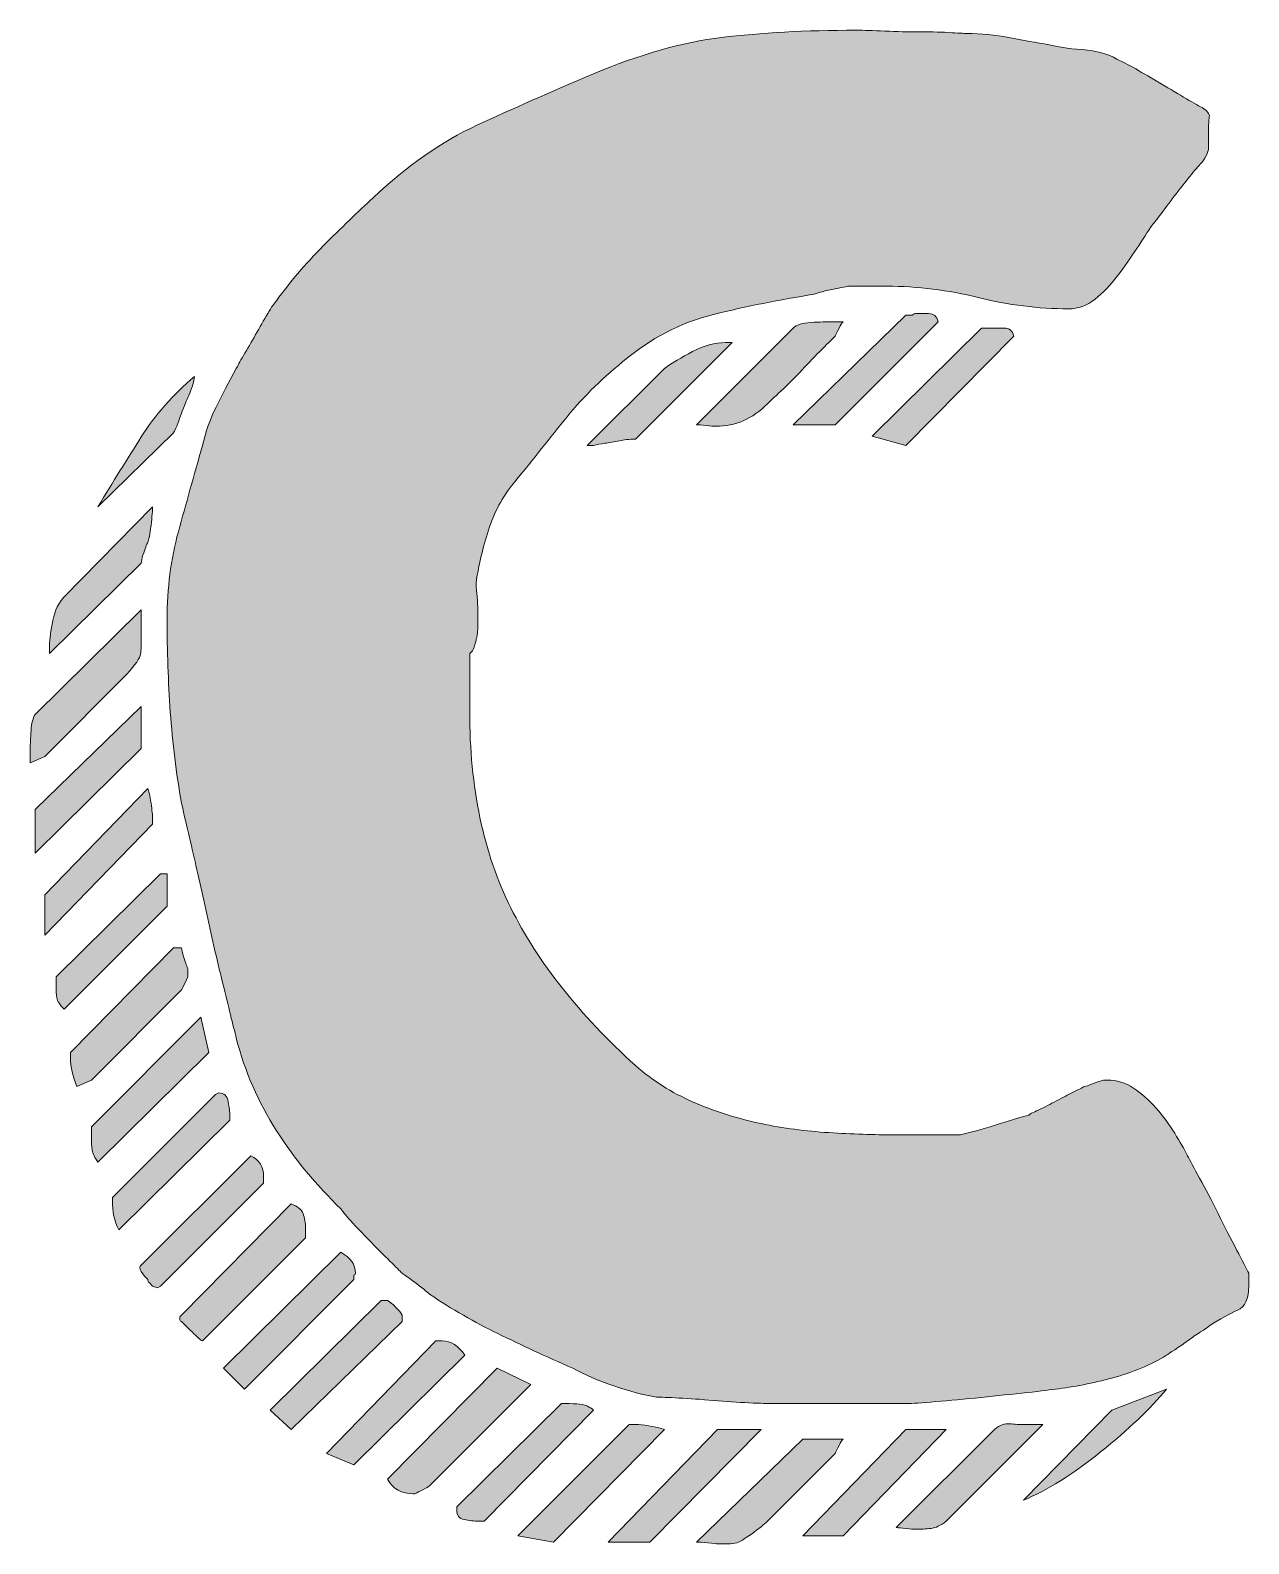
# Model space of a CAD drawing. Header units: inches. Extents: x 49 to 451, y -454 to -47.
# Drawn here: x 128.7 to 180.3, y -215.4 to -151.3 of the extents above; entities that cross this region are included whole.
import ezdxf

# ---------------------------------------------------------------- set-up
doc = ezdxf.new("R2010")
doc.units = ezdxf.units.IN
doc.header["$MEASUREMENT"] = 0
doc.layers.add('Layer 1', color=7, linetype='Continuous')

# ---------------------------------------------------------------- blocks, each defined once
blk = doc.blocks.new('block 8')
at = {"layer": 'Layer 1', "true_color": 0x0b0b0b}
h = blk.add_hatch(color=28, dxfattribs=at)
h.dxf.hatch_style = 2
edge = h.paths.add_edge_path()
edge.add_spline(control_points=[(133.361, -176.797), (133.361, -177.252), (133.349, -177.56), (133.328, -177.718), (133.303, -177.878), (133.11, -178.161), (132.746, -178.571), (132.746, -178.571), (129.267, -182.05), (129.267, -182.05), (129.267, -182.05), (128.654, -182.323), (128.654, -182.323), (128.654, -182.323), (128.654, -181.709), (128.654, -181.709), (128.654, -181.528), (128.664, -181.277), (128.687, -180.958), (128.71, -180.641), (128.767, -180.413), (128.859, -180.277), (128.859, -180.277), (133.361, -175.842), (133.361, -175.842), (133.361, -175.842), (133.361, -176.797), (133.361, -176.797)], knot_values=[0, 0, 0, 0, 1, 1, 1, 2, 2, 2, 3, 3, 3, 4, 4, 4, 5, 5, 5, 6, 6, 6, 7, 7, 7, 8, 8, 8, 9, 9, 9, 9], degree=3, periodic=1)
h.paths.add_polyline_path([(133.361, -179.936), (133.361, -181.709), (128.859, -186.144), (128.859, -184.301)])
edge = h.paths.add_edge_path()
edge.add_spline(control_points=[(133.634, -183.415), (133.679, -183.506), (133.725, -183.711), (133.771, -184.028), (133.815, -184.347), (133.838, -184.552), (133.838, -184.642), (133.838, -184.642), (133.838, -184.847), (133.838, -184.847), (133.838, -184.847), (133.838, -184.915), (133.838, -184.915), (133.838, -184.915), (129.267, -189.622), (129.267, -189.622), (129.267, -189.622), (129.267, -187.917), (129.267, -187.917), (129.267, -187.917), (133.634, -183.415), (133.634, -183.415)], knot_values=[0, 0, 0, 0, 1, 1, 1, 2, 2, 2, 3, 3, 3, 4, 4, 4, 5, 5, 5, 6, 6, 6, 7, 7, 7, 7], degree=3, periodic=1)
edge = h.paths.add_edge_path()
edge.add_spline(control_points=[(133.838, -171.476), (133.838, -171.613), (133.815, -171.875), (133.771, -172.261), (133.725, -172.648), (133.679, -172.886), (133.634, -172.977), (133.588, -173.069), (133.519, -173.25), (133.429, -173.523), (133.383, -173.659), (133.361, -173.774), (133.361, -173.864), (133.361, -173.864), (129.473, -177.685), (129.473, -177.685), (129.473, -177.685), (129.473, -177.343), (129.473, -177.343), (129.473, -177.07), (129.517, -176.719), (129.609, -176.286), (129.699, -175.854), (129.859, -175.525), (130.086, -175.296), (130.086, -175.296), (133.838, -171.476), (133.838, -171.476)], knot_values=[0, 0, 0, 0, 1, 1, 1, 2, 2, 2, 3, 3, 3, 4, 4, 4, 5, 5, 5, 6, 6, 6, 7, 7, 7, 8, 8, 8, 9, 9, 9, 9], degree=3, periodic=1)
edge = h.paths.add_edge_path()
edge.add_spline(control_points=[(129.746, -191.396), (129.746, -191.396), (134.18, -187.03), (134.18, -187.03), (134.18, -187.03), (134.453, -187.03), (134.453, -187.03), (134.453, -187.03), (134.453, -188.395), (134.453, -188.395), (134.453, -188.395), (130.086, -192.76), (130.086, -192.76), (129.905, -192.579), (129.802, -192.42), (129.779, -192.283), (129.756, -192.147), (129.746, -191.965), (129.746, -191.738), (129.746, -191.738), (129.746, -191.396), (129.746, -191.396)], knot_values=[0, 0, 0, 0, 1, 1, 1, 2, 2, 2, 3, 3, 3, 4, 4, 4, 5, 5, 5, 6, 6, 6, 7, 7, 7, 7], degree=3, periodic=1)
edge = h.paths.add_edge_path()
edge.add_spline(control_points=[(130.359, -194.603), (130.359, -194.603), (134.726, -190.168), (134.726, -190.168), (134.726, -190.168), (134.93, -190.168), (134.93, -190.168), (134.93, -190.168), (135.066, -190.168), (135.066, -190.168), (135.066, -190.214), (135.1, -190.351), (135.169, -190.577), (135.237, -190.806), (135.293, -190.965), (135.339, -191.055), (135.339, -191.055), (135.339, -191.192), (135.339, -191.192), (135.339, -191.192), (135.339, -191.396), (135.339, -191.396), (135.339, -191.396), (135.203, -191.669), (135.203, -191.669), (135.203, -191.669), (135.066, -191.942), (135.066, -191.942), (135.066, -191.942), (131.247, -195.762), (131.247, -195.762), (131.247, -195.762), (130.632, -196.035), (130.632, -196.035), (130.449, -195.625), (130.359, -195.217), (130.359, -194.807), (130.359, -194.807), (130.359, -194.603), (130.359, -194.603)], knot_values=[0, 0, 0, 0, 1, 1, 1, 2, 2, 2, 3, 3, 3, 4, 4, 4, 5, 5, 5, 6, 6, 6, 7, 7, 7, 8, 8, 8, 9, 9, 9, 10, 10, 10, 11, 11, 11, 12, 12, 12, 13, 13, 13, 13], degree=3, periodic=1)
edge = h.paths.add_edge_path()
edge.add_spline(control_points=[(131.247, -197.741), (131.247, -197.741), (135.885, -193.101), (135.885, -193.101), (135.885, -193.101), (136.226, -194.603), (136.226, -194.603), (136.226, -194.603), (131.52, -199.241), (131.52, -199.241), (131.383, -199.06), (131.304, -198.889), (131.28, -198.73), (131.257, -198.571), (131.247, -198.4), (131.247, -198.219), (131.247, -198.219), (131.247, -197.741), (131.247, -197.741)], knot_values=[0, 0, 0, 0, 1, 1, 1, 2, 2, 2, 3, 3, 3, 4, 4, 4, 5, 5, 5, 6, 6, 6, 6], degree=3, periodic=1)
edge = h.paths.add_edge_path()
edge.add_spline(control_points=[(135.612, -165.951), (135.612, -166.042), (135.579, -166.189), (135.51, -166.394), (135.442, -166.599), (135.384, -166.747), (135.339, -166.837), (135.247, -167.02), (135.134, -167.304), (134.999, -167.691), (134.863, -168.077), (134.77, -168.293), (134.726, -168.338), (134.726, -168.338), (131.52, -171.476), (131.52, -171.476), (132.156, -170.431), (132.769, -169.442), (133.361, -168.509), (133.952, -167.577), (134.701, -166.725), (135.612, -165.951)], knot_values=[0, 0, 0, 0, 1, 1, 1, 2, 2, 2, 3, 3, 3, 4, 4, 4, 5, 5, 5, 6, 6, 6, 7, 7, 7, 7], degree=3, periodic=1)
edge = h.paths.add_edge_path()
edge.add_spline(control_points=[(132.133, -200.743), (132.133, -200.743), (136.499, -196.376), (136.499, -196.376), (136.499, -196.376), (136.635, -196.308), (136.635, -196.308), (136.862, -196.308), (136.998, -196.434), (137.045, -196.684), (137.089, -196.933), (137.114, -197.127), (137.114, -197.263), (137.114, -197.263), (137.114, -197.468), (137.114, -197.468), (137.114, -197.468), (132.406, -202.106), (132.406, -202.106), (132.223, -201.743), (132.133, -201.334), (132.133, -200.879), (132.133, -200.879), (132.133, -200.743), (132.133, -200.743)], knot_values=[0, 0, 0, 0, 1, 1, 1, 2, 2, 2, 3, 3, 3, 4, 4, 4, 5, 5, 5, 6, 6, 6, 7, 7, 7, 8, 8, 8, 8], degree=3, periodic=1)
edge = h.paths.add_edge_path()
edge.add_spline(control_points=[(138, -198.968), (138.363, -199.151), (138.546, -199.446), (138.546, -199.855), (138.546, -199.855), (138.546, -200.128), (138.546, -200.128), (138.546, -200.128), (134.18, -204.494), (134.18, -204.494), (134.18, -204.494), (134.044, -204.562), (134.044, -204.562), (134.044, -204.562), (133.838, -204.494), (133.838, -204.494), (133.838, -204.494), (133.702, -204.357), (133.702, -204.357), (133.656, -204.313), (133.634, -204.267), (133.634, -204.221), (133.542, -204.131), (133.452, -204.017), (133.361, -203.881), (133.269, -203.744), (133.269, -203.653), (133.361, -203.608), (133.361, -203.608), (138, -198.968), (138, -198.968)], knot_values=[0, 0, 0, 0, 1, 1, 1, 2, 2, 2, 3, 3, 3, 4, 4, 4, 5, 5, 5, 6, 6, 6, 7, 7, 7, 8, 8, 8, 9, 9, 9, 10, 10, 10, 10], degree=3, periodic=1)
edge = h.paths.add_edge_path()
edge.add_spline(control_points=[(134.453, -176.252), (134.453, -174.933), (134.611, -173.693), (134.93, -172.534), (135.247, -171.374), (135.589, -170.158), (135.953, -168.884), (136.089, -168.293), (136.282, -167.747), (136.532, -167.247), (136.782, -166.747), (137.068, -166.201), (137.387, -165.61), (137.431, -165.518), (137.534, -165.337), (137.693, -165.064), (137.851, -164.791), (138.023, -164.496), (138.204, -164.177), (138.386, -163.859), (138.556, -163.562), (138.716, -163.29), (138.875, -163.017), (139, -162.836), (139.092, -162.744), (139.638, -161.972), (140.295, -161.199), (141.07, -160.424), (141.843, -159.652), (142.546, -158.97), (143.184, -158.378), (144.64, -157.014), (146.105, -155.99), (147.585, -155.308), (149.062, -154.626), (150.71, -153.899), (152.531, -153.125), (154.486, -152.306), (156.293, -151.795), (157.954, -151.59), (159.613, -151.386), (161.512, -151.284), (163.651, -151.284), (163.968, -151.284), (164.378, -151.295), (164.877, -151.317), (165.377, -151.341), (165.877, -151.352), (166.379, -151.352), (166.879, -151.352), (167.322, -151.363), (167.71, -151.386), (168.095, -151.41), (168.311, -151.42), (168.357, -151.42), (168.947, -151.42), (169.539, -151.478), (170.131, -151.59), (170.721, -151.705), (171.29, -151.807), (171.836, -151.897), (172.153, -151.989), (172.621, -152.057), (173.235, -152.102), (173.85, -152.148), (174.337, -152.284), (174.702, -152.511), (174.839, -152.557), (175.066, -152.672), (175.385, -152.852), (175.702, -153.035), (176.055, -153.24), (176.441, -153.467), (176.827, -153.694), (177.193, -153.91), (177.533, -154.114), (177.873, -154.319), (178.136, -154.467), (178.318, -154.558), (178.545, -154.694), (178.646, -154.83), (178.625, -154.967), (178.602, -155.103), (178.591, -155.308), (178.591, -155.581), (178.591, -155.581), (178.591, -156.263), (178.591, -156.263), (178.591, -156.355), (178.556, -156.468), (178.488, -156.605), (178.419, -156.741), (178.362, -156.832), (178.318, -156.878), (178.226, -156.969), (178.079, -157.14), (177.873, -157.389), (177.669, -157.64), (177.453, -157.913), (177.226, -158.208), (176.998, -158.504), (176.783, -158.787), (176.578, -159.06), (176.374, -159.333), (176.248, -159.493), (176.202, -159.538), (176.021, -159.811), (175.805, -160.142), (175.555, -160.527), (175.303, -160.914), (175.032, -161.301), (174.736, -161.687), (174.44, -162.074), (174.123, -162.403), (173.781, -162.676), (173.44, -162.949), (173.064, -163.086), (172.655, -163.086), (171.381, -163.086), (170.108, -162.926), (168.835, -162.608), (167.561, -162.29), (166.265, -162.13), (164.947, -162.13), (164.947, -162.13), (163.378, -162.13), (163.378, -162.13), (163.286, -162.13), (163.036, -162.176), (162.626, -162.267), (162.217, -162.358), (161.967, -162.426), (161.877, -162.471), (160.42, -162.699), (159, -162.983), (157.612, -163.324), (156.224, -163.665), (154.941, -164.337), (153.759, -165.337), (152.803, -166.11), (151.972, -166.94), (151.269, -167.826), (150.563, -168.713), (149.824, -169.634), (149.051, -170.589), (148.596, -171.181), (148.255, -171.851), (148.028, -172.602), (147.8, -173.353), (147.64, -174.047), (147.55, -174.683), (147.55, -174.774), (147.561, -174.933), (147.585, -175.16), (147.607, -175.388), (147.619, -175.627), (147.619, -175.877), (147.619, -176.127), (147.619, -176.377), (147.619, -176.626), (147.619, -176.877), (147.596, -177.025), (147.55, -177.07), (147.55, -177.116), (147.527, -177.218), (147.483, -177.377), (147.436, -177.537), (147.369, -177.639), (147.277, -177.685), (147.277, -177.685), (147.277, -180.14), (147.277, -180.14), (147.277, -183.37), (147.858, -186.144), (149.017, -188.463), (150.177, -190.782), (151.939, -193.011), (154.305, -195.149), (155.031, -195.786), (155.84, -196.297), (156.726, -196.684), (157.612, -197.07), (158.521, -197.365), (159.456, -197.57), (160.386, -197.775), (161.341, -197.911), (162.32, -197.979), (163.298, -198.047), (164.241, -198.082), (165.15, -198.082), (165.15, -198.082), (168.084, -198.082), (168.084, -198.082), (168.493, -197.991), (168.983, -197.854), (169.551, -197.673), (170.119, -197.491), (170.585, -197.354), (170.95, -197.263), (170.994, -197.218), (171.143, -197.138), (171.393, -197.024), (171.643, -196.911), (171.893, -196.785), (172.143, -196.649), (172.393, -196.513), (172.632, -196.388), (172.861, -196.274), (173.088, -196.161), (173.245, -196.081), (173.337, -196.035), (173.382, -196.035), (173.518, -195.991), (173.747, -195.898), (173.974, -195.808), (174.133, -195.762), (174.224, -195.762), (174.224, -195.762), (174.293, -195.762), (174.293, -195.762), (174.702, -195.762), (175.076, -195.876), (175.418, -196.103), (175.759, -196.332), (176.076, -196.615), (176.374, -196.956), (176.668, -197.297), (176.93, -197.65), (177.157, -198.014), (177.384, -198.378), (177.567, -198.695), (177.703, -198.968), (177.793, -199.151), (177.965, -199.47), (178.215, -199.924), (178.465, -200.379), (178.728, -200.879), (178.999, -201.424), (179.272, -201.97), (179.534, -202.482), (179.784, -202.959), (180.034, -203.437), (180.204, -203.767), (180.296, -203.949), (180.296, -203.949), (180.296, -204.494), (180.296, -204.494), (180.296, -205.04), (180.137, -205.381), (179.818, -205.518), (179.5, -205.654), (179.091, -205.882), (178.591, -206.2), (178.545, -206.246), (178.43, -206.326), (178.249, -206.438), (178.066, -206.553), (177.884, -206.678), (177.703, -206.814), (177.52, -206.951), (177.34, -207.076), (177.157, -207.189), (176.975, -207.303), (176.861, -207.383), (176.817, -207.427), (176.134, -207.837), (175.372, -208.156), (174.53, -208.383), (173.688, -208.61), (172.882, -208.768), (172.109, -208.86), (171.79, -208.905), (171.313, -208.962), (170.677, -209.031), (170.039, -209.099), (169.381, -209.167), (168.699, -209.235), (168.017, -209.303), (167.391, -209.36), (166.822, -209.406), (166.253, -209.451), (165.902, -209.475), (165.765, -209.475), (165.765, -209.475), (163.105, -209.475), (163.105, -209.475), (163.105, -209.475), (160.172, -209.475), (160.172, -209.475), (159.943, -209.475), (159.592, -209.462), (159.113, -209.44), (158.637, -209.417), (158.135, -209.382), (157.612, -209.338), (157.089, -209.292), (156.6, -209.258), (156.146, -209.235), (155.691, -209.212), (155.372, -209.202), (155.191, -209.202), (154.645, -209.109), (154.042, -208.951), (153.383, -208.724), (152.724, -208.497), (152.144, -208.246), (151.644, -207.973), (150.506, -207.473), (149.448, -206.984), (148.472, -206.507), (147.493, -206.029), (146.527, -205.473), (145.572, -204.835), (145.48, -204.745), (145.253, -204.562), (144.889, -204.289), (144.707, -204.154), (144.549, -204.04), (144.413, -203.949), (144.32, -203.858), (144.15, -203.687), (143.9, -203.437), (143.65, -203.188), (143.39, -202.925), (143.117, -202.652), (142.844, -202.379), (142.582, -202.106), (142.332, -201.833), (142.082, -201.56), (141.91, -201.356), (141.82, -201.22), (140.774, -200.22), (139.865, -199.116), (139.092, -197.911), (138.317, -196.707), (137.75, -195.399), (137.387, -193.989), (137.25, -193.443), (137.055, -192.658), (136.805, -191.635), (136.555, -190.612), (136.316, -189.578), (136.089, -188.531), (135.862, -187.485), (135.646, -186.53), (135.442, -185.666), (135.237, -184.803), (135.111, -184.257), (135.066, -184.028), (134.838, -182.756), (134.68, -181.471), (134.59, -180.174), (134.497, -178.878), (134.453, -177.571), (134.453, -176.252)], knot_values=[0, 0, 0, 0, 1, 1, 1, 2, 2, 2, 3, 3, 3, 4, 4, 4, 5, 5, 5, 6, 6, 6, 7, 7, 7, 8, 8, 8, 9, 9, 9, 10, 10, 10, 11, 11, 11, 12, 12, 12, 13, 13, 13, 14, 14, 14, 15, 15, 15, 16, 16, 16, 17, 17, 17, 18, 18, 18, 19, 19, 19, 20, 20, 20, 21, 21, 21, 22, 22, 22, 23, 23, 23, 24, 24, 24, 25, 25, 25, 26, 26, 26, 27, 27, 27, 28, 28, 28, 29, 29, 29, 30, 30, 30, 31, 31, 31, 32, 32, 32, 33, 33, 33, 34, 34, 34, 35, 35, 35, 36, 36, 36, 37, 37, 37, 38, 38, 38, 39, 39, 39, 40, 40, 40, 41, 41, 41, 42, 42, 42, 43, 43, 43, 44, 44, 44, 45, 45, 45, 46, 46, 46, 47, 47, 47, 48, 48, 48, 49, 49, 49, 50, 50, 50, 51, 51, 51, 52, 52, 52, 53, 53, 53, 54, 54, 54, 55, 55, 55, 56, 56, 56, 57, 57, 57, 58, 58, 58, 59, 59, 59, 60, 60, 60, 61, 61, 61, 62, 62, 62, 63, 63, 63, 64, 64, 64, 65, 65, 65, 66, 66, 66, 67, 67, 67, 68, 68, 68, 69, 69, 69, 70, 70, 70, 71, 71, 71, 72, 72, 72, 73, 73, 73, 74, 74, 74, 75, 75, 75, 76, 76, 76, 77, 77, 77, 78, 78, 78, 79, 79, 79, 80, 80, 80, 81, 81, 81, 82, 82, 82, 83, 83, 83, 84, 84, 84, 85, 85, 85, 86, 86, 86, 87, 87, 87, 88, 88, 88, 89, 89, 89, 90, 90, 90, 91, 91, 91, 92, 92, 92, 93, 93, 93, 94, 94, 94, 95, 95, 95, 96, 96, 96, 97, 97, 97, 98, 98, 98, 99, 99, 99, 100, 100, 100, 101, 101, 101, 102, 102, 102, 103, 103, 103, 104, 104, 104, 105, 105, 105, 106, 106, 106, 107, 107, 107, 108, 108, 108, 109, 109, 109, 110, 110, 110, 111, 111, 111, 112, 112, 112, 113, 113, 113, 114, 114, 114, 115, 115, 115, 116, 116, 116, 117, 117, 117, 118, 118, 118, 118], degree=3, periodic=1)
edge = h.paths.add_edge_path()
edge.add_spline(control_points=[(135.066, -205.722), (135.066, -205.722), (139.705, -201.015), (139.705, -201.015), (139.978, -201.107), (140.148, -201.243), (140.217, -201.424), (140.285, -201.607), (140.32, -201.811), (140.32, -202.038), (140.32, -202.038), (140.32, -202.448), (140.32, -202.448), (140.32, -202.448), (135.953, -206.814), (135.953, -206.814), (135.862, -206.769), (135.715, -206.643), (135.51, -206.438), (135.306, -206.234), (135.157, -206.086), (135.066, -205.995), (135.02, -205.995), (134.999, -205.973), (134.999, -205.927), (134.999, -205.927), (134.999, -205.79), (134.999, -205.79), (134.999, -205.79), (135.066, -205.722), (135.066, -205.722)], knot_values=[0, 0, 0, 0, 1, 1, 1, 2, 2, 2, 3, 3, 3, 4, 4, 4, 5, 5, 5, 6, 6, 6, 7, 7, 7, 8, 8, 8, 9, 9, 9, 10, 10, 10, 10], degree=3, periodic=1)
edge = h.paths.add_edge_path()
edge.add_spline(control_points=[(141.82, -203.062), (142.229, -203.29), (142.435, -203.585), (142.435, -203.949), (142.435, -203.994), (142.422, -204.017), (142.399, -204.017), (142.376, -204.017), (142.365, -204.04), (142.365, -204.085), (142.365, -204.085), (142.365, -204.221), (142.365, -204.221), (142.365, -204.221), (137.727, -208.86), (137.727, -208.86), (137.727, -208.86), (136.841, -207.973), (136.841, -207.973), (136.841, -207.973), (141.82, -203.062), (141.82, -203.062)], knot_values=[0, 0, 0, 0, 1, 1, 1, 2, 2, 2, 3, 3, 3, 4, 4, 4, 5, 5, 5, 6, 6, 6, 7, 7, 7, 7], degree=3, periodic=1)
edge = h.paths.add_edge_path()
edge.add_spline(control_points=[(143.526, -205.108), (143.526, -205.108), (143.663, -205.108), (143.663, -205.108), (143.663, -205.108), (143.798, -205.108), (143.798, -205.108), (143.89, -205.154), (144.003, -205.245), (144.14, -205.381), (144.276, -205.518), (144.367, -205.632), (144.413, -205.722), (144.413, -205.722), (144.413, -205.79), (144.413, -205.79), (144.413, -205.79), (144.413, -205.995), (144.413, -205.995), (144.413, -205.995), (139.705, -210.565), (139.705, -210.565), (139.705, -210.565), (138.819, -209.748), (138.819, -209.748), (138.819, -209.748), (143.526, -205.108), (143.526, -205.108)], knot_values=[0, 0, 0, 0, 1, 1, 1, 2, 2, 2, 3, 3, 3, 4, 4, 4, 5, 5, 5, 6, 6, 6, 7, 7, 7, 8, 8, 8, 9, 9, 9, 9], degree=3, periodic=1)
edge = h.paths.add_edge_path()
edge.add_spline(control_points=[(145.845, -206.814), (145.845, -206.814), (146.118, -206.814), (146.118, -206.814), (146.481, -206.814), (146.8, -207.019), (147.073, -207.427), (147.073, -207.427), (142.365, -212.067), (142.365, -212.067), (142.365, -212.067), (141.206, -211.589), (141.206, -211.589), (141.206, -211.589), (145.845, -206.814), (145.845, -206.814)], knot_values=[0, 0, 0, 0, 1, 1, 1, 2, 2, 2, 3, 3, 3, 4, 4, 4, 5, 5, 5, 5], degree=3, periodic=1)
edge = h.paths.add_edge_path()
edge.add_spline(control_points=[(148.438, -207.973), (148.438, -207.973), (149.87, -208.656), (149.87, -208.656), (149.87, -208.656), (145.572, -212.954), (145.572, -212.954), (145.526, -212.998), (145.435, -213.056), (145.299, -213.124), (145.162, -213.192), (145.049, -213.249), (144.959, -213.294), (144.959, -213.294), (144.889, -213.294), (144.889, -213.294), (144.39, -213.294), (144.026, -213.089), (143.798, -212.681), (143.798, -212.681), (148.438, -207.973), (148.438, -207.973)], knot_values=[0, 0, 0, 0, 1, 1, 1, 2, 2, 2, 3, 3, 3, 4, 4, 4, 5, 5, 5, 6, 6, 6, 7, 7, 7, 7], degree=3, periodic=1)
edge = h.paths.add_edge_path()
edge.add_spline(control_points=[(146.731, -213.84), (146.731, -213.84), (151.166, -209.475), (151.166, -209.475), (151.166, -209.475), (151.508, -209.475), (151.508, -209.475), (151.735, -209.475), (151.917, -209.485), (152.054, -209.508), (152.19, -209.53), (152.348, -209.611), (152.531, -209.748), (152.531, -209.748), (147.892, -214.454), (147.892, -214.454), (147.892, -214.454), (147.686, -214.454), (147.686, -214.454), (147.46, -214.454), (147.243, -214.431), (147.039, -214.386), (146.834, -214.34), (146.731, -214.203), (146.731, -213.977), (146.731, -213.977), (146.731, -213.84), (146.731, -213.84)], knot_values=[0, 0, 0, 0, 1, 1, 1, 2, 2, 2, 3, 3, 3, 4, 4, 4, 5, 5, 5, 6, 6, 6, 7, 7, 7, 8, 8, 8, 9, 9, 9, 9], degree=3, periodic=1)
edge = h.paths.add_edge_path()
edge.add_spline(control_points=[(154.032, -210.361), (154.032, -210.361), (154.305, -210.361), (154.305, -210.361), (154.622, -210.361), (155.031, -210.429), (155.531, -210.565), (155.531, -210.565), (150.825, -215.341), (150.825, -215.341), (150.825, -215.341), (149.324, -215.068), (149.324, -215.068), (149.324, -215.068), (154.032, -210.361), (154.032, -210.361)], knot_values=[0, 0, 0, 0, 1, 1, 1, 2, 2, 2, 3, 3, 3, 4, 4, 4, 5, 5, 5, 5], degree=3, periodic=1)
edge = h.paths.add_edge_path()
edge.add_spline(control_points=[(158.397, -164.518), (158.397, -164.518), (154.305, -168.611), (154.305, -168.611), (154.032, -168.611), (153.803, -168.634), (153.622, -168.68), (153.394, -168.725), (153.19, -168.759), (153.007, -168.781), (152.827, -168.805), (152.667, -168.839), (152.531, -168.884), (152.531, -168.884), (152.463, -168.884), (152.463, -168.884), (152.463, -168.884), (152.258, -168.884), (152.258, -168.884), (152.258, -168.884), (155.531, -165.61), (155.531, -165.61), (155.85, -165.383), (156.249, -165.143), (156.726, -164.893), (157.203, -164.644), (157.669, -164.518), (158.124, -164.518), (158.124, -164.518), (158.397, -164.518), (158.397, -164.518)], knot_values=[0, 0, 0, 0, 1, 1, 1, 2, 2, 2, 3, 3, 3, 4, 4, 4, 5, 5, 5, 6, 6, 6, 7, 7, 7, 8, 8, 8, 9, 9, 9, 10, 10, 10, 10], degree=3, periodic=1)
h.paths.add_polyline_path([(159.626, -210.565), (154.918, -215.341), (153.144, -215.341), (157.784, -210.565)])
edge = h.paths.add_edge_path()
edge.add_spline(control_points=[(163.105, -163.631), (163.059, -163.677), (163.002, -163.767), (162.933, -163.904), (162.866, -164.04), (162.809, -164.154), (162.763, -164.245), (162.673, -164.337), (162.49, -164.518), (162.217, -164.791), (161.944, -165.064), (161.66, -165.36), (161.364, -165.678), (161.068, -165.996), (160.772, -166.291), (160.478, -166.564), (160.182, -166.837), (159.989, -167.02), (159.899, -167.11), (159.261, -167.747), (158.534, -168.065), (157.715, -168.065), (157.623, -168.065), (157.486, -168.055), (157.306, -168.031), (157.123, -168.009), (156.986, -167.997), (156.896, -167.997), (156.896, -167.997), (160.99, -163.904), (160.99, -163.904), (161.127, -163.767), (161.375, -163.688), (161.74, -163.665), (162.104, -163.643), (162.423, -163.631), (162.696, -163.631), (162.696, -163.631), (163.105, -163.631), (163.105, -163.631)], knot_values=[0, 0, 0, 0, 1, 1, 1, 2, 2, 2, 3, 3, 3, 4, 4, 4, 5, 5, 5, 6, 6, 6, 7, 7, 7, 8, 8, 8, 9, 9, 9, 10, 10, 10, 11, 11, 11, 12, 12, 12, 13, 13, 13, 13], degree=3, periodic=1)
edge = h.paths.add_edge_path()
edge.add_spline(control_points=[(163.105, -210.975), (163.059, -211.02), (163.002, -211.111), (162.933, -211.248), (162.866, -211.384), (162.809, -211.498), (162.763, -211.589), (162.763, -211.589), (159.899, -214.454), (159.899, -214.454), (159.762, -214.591), (159.534, -214.772), (159.216, -215), (158.897, -215.227), (158.715, -215.341), (158.67, -215.341), (158.578, -215.386), (158.465, -215.41), (158.33, -215.41), (158.33, -215.41), (157.784, -215.41), (157.784, -215.41), (157.738, -215.41), (157.602, -215.397), (157.375, -215.375), (157.146, -215.352), (156.986, -215.341), (156.896, -215.341), (156.896, -215.341), (161.398, -210.975), (161.398, -210.975), (161.398, -210.975), (163.105, -210.975), (163.105, -210.975)], knot_values=[0, 0, 0, 0, 1, 1, 1, 2, 2, 2, 3, 3, 3, 4, 4, 4, 5, 5, 5, 6, 6, 6, 7, 7, 7, 8, 8, 8, 9, 9, 9, 10, 10, 10, 11, 11, 11, 11], degree=3, periodic=1)
edge = h.paths.add_edge_path()
edge.add_spline(control_points=[(166.175, -163.29), (166.311, -163.29), (166.492, -163.29), (166.721, -163.29), (166.948, -163.29), (167.084, -163.404), (167.13, -163.631), (167.13, -163.631), (162.763, -167.997), (162.763, -167.997), (162.763, -167.997), (160.99, -167.997), (160.99, -167.997), (160.99, -167.997), (165.765, -163.358), (165.765, -163.358), (165.765, -163.358), (165.969, -163.358), (165.969, -163.358), (166.014, -163.358), (166.049, -163.347), (166.072, -163.324), (166.095, -163.302), (166.129, -163.29), (166.175, -163.29)], knot_values=[0, 0, 0, 0, 1, 1, 1, 2, 2, 2, 3, 3, 3, 4, 4, 4, 5, 5, 5, 6, 6, 6, 7, 7, 7, 8, 8, 8, 8], degree=3, periodic=1)
h.paths.add_polyline_path([(167.471, -210.565), (163.105, -215.068), (161.398, -215.068), (165.765, -210.565)])
edge = h.paths.add_edge_path()
edge.add_spline(control_points=[(168.972, -163.904), (168.972, -163.904), (169.381, -163.904), (169.381, -163.904), (169.518, -163.904), (169.699, -163.904), (169.927, -163.904), (170.154, -163.904), (170.291, -164.018), (170.335, -164.245), (170.335, -164.245), (165.765, -168.884), (165.765, -168.884), (165.765, -168.884), (164.332, -168.475), (164.332, -168.475), (164.332, -168.475), (168.972, -163.904), (168.972, -163.904)], knot_values=[0, 0, 0, 0, 1, 1, 1, 2, 2, 2, 3, 3, 3, 4, 4, 4, 5, 5, 5, 6, 6, 6, 6], degree=3, periodic=1)
edge = h.paths.add_edge_path()
edge.add_spline(control_points=[(171.563, -210.361), (171.563, -210.361), (167.471, -214.454), (167.471, -214.454), (167.242, -214.635), (167.027, -214.738), (166.822, -214.761), (166.618, -214.784), (166.402, -214.795), (166.175, -214.795), (166.083, -214.795), (165.946, -214.784), (165.765, -214.761), (165.583, -214.738), (165.446, -214.727), (165.356, -214.727), (165.356, -214.727), (169.518, -210.565), (169.518, -210.565), (169.745, -210.384), (169.961, -210.303), (170.165, -210.327), (170.37, -210.349), (170.585, -210.361), (170.813, -210.361), (170.813, -210.361), (171.563, -210.361), (171.563, -210.361)], knot_values=[0, 0, 0, 0, 1, 1, 1, 2, 2, 2, 3, 3, 3, 4, 4, 4, 5, 5, 5, 6, 6, 6, 7, 7, 7, 8, 8, 8, 9, 9, 9, 9], degree=3, periodic=1)
edge = h.paths.add_edge_path()
edge.add_spline(control_points=[(176.817, -208.86), (176.134, -209.679), (175.202, -210.565), (174.02, -211.521), (172.836, -212.476), (171.744, -213.158), (170.744, -213.567), (170.744, -213.567), (174.497, -209.748), (174.497, -209.748), (174.497, -209.748), (176.817, -208.86), (176.817, -208.86)], knot_values=[0, 0, 0, 0, 1, 1, 1, 2, 2, 2, 3, 3, 3, 4, 4, 4, 4], degree=3, periodic=1)
at = {"layer": 'Layer 1', "lineweight": 0}
for points in [[(133.361, -179.936), (133.361, -181.709), (128.859, -186.144), (128.859, -184.301), (133.361, -179.936)], [(159.626, -210.565), (154.918, -215.341), (153.144, -215.341), (157.784, -210.565), (159.626, -210.565)], [(167.471, -210.565), (163.105, -215.068), (161.398, -215.068), (165.765, -210.565), (167.471, -210.565)]]:
    blk.add_lwpolyline(points, dxfattribs=at)
for points, knots in [([(134.453, -176.252), (134.453, -174.933), (134.611, -173.693), (134.93, -172.534), (135.247, -171.374), (135.589, -170.158), (135.953, -168.884), (136.089, -168.293), (136.282, -167.747), (136.532, -167.247), (136.782, -166.747), (137.068, -166.201), (137.387, -165.61), (137.431, -165.518), (137.534, -165.337), (137.693, -165.064), (137.851, -164.791), (138.023, -164.496), (138.204, -164.177), (138.386, -163.859), (138.556, -163.562), (138.716, -163.29), (138.875, -163.017), (139, -162.836), (139.092, -162.744), (139.638, -161.972), (140.295, -161.199), (141.07, -160.424), (141.843, -159.652), (142.546, -158.97), (143.184, -158.378), (144.64, -157.014), (146.105, -155.99), (147.585, -155.308), (149.062, -154.626), (150.71, -153.899), (152.531, -153.125), (154.486, -152.306), (156.293, -151.795), (157.954, -151.59), (159.613, -151.386), (161.512, -151.284), (163.651, -151.284), (163.968, -151.284), (164.378, -151.295), (164.877, -151.317), (165.377, -151.341), (165.877, -151.352), (166.379, -151.352), (166.879, -151.352), (167.322, -151.363), (167.71, -151.386), (168.095, -151.41), (168.311, -151.42), (168.357, -151.42), (168.947, -151.42), (169.539, -151.478), (170.131, -151.59), (170.721, -151.705), (171.29, -151.807), (171.836, -151.897), (172.153, -151.989), (172.621, -152.057), (173.235, -152.102), (173.85, -152.148), (174.337, -152.284), (174.702, -152.511), (174.839, -152.557), (175.066, -152.672), (175.385, -152.852), (175.702, -153.035), (176.055, -153.24), (176.441, -153.467), (176.827, -153.694), (177.193, -153.91), (177.533, -154.114), (177.873, -154.319), (178.136, -154.467), (178.318, -154.558), (178.545, -154.694), (178.646, -154.83), (178.625, -154.967), (178.602, -155.103), (178.591, -155.308), (178.591, -155.581), (178.591, -155.581), (178.591, -156.263), (178.591, -156.263), (178.591, -156.355), (178.556, -156.468), (178.488, -156.605), (178.419, -156.741), (178.362, -156.832), (178.318, -156.878), (178.226, -156.969), (178.079, -157.14), (177.873, -157.389), (177.669, -157.64), (177.453, -157.913), (177.226, -158.208), (176.998, -158.504), (176.783, -158.787), (176.578, -159.06), (176.374, -159.333), (176.248, -159.493), (176.202, -159.538), (176.021, -159.811), (175.805, -160.142), (175.555, -160.527), (175.303, -160.914), (175.032, -161.301), (174.736, -161.687), (174.44, -162.074), (174.123, -162.403), (173.781, -162.676), (173.44, -162.949), (173.064, -163.086), (172.655, -163.086), (171.381, -163.086), (170.108, -162.926), (168.835, -162.608), (167.561, -162.29), (166.265, -162.13), (164.947, -162.13), (164.947, -162.13), (163.378, -162.13), (163.378, -162.13), (163.286, -162.13), (163.036, -162.176), (162.626, -162.267), (162.217, -162.358), (161.967, -162.426), (161.877, -162.471), (160.42, -162.699), (159, -162.983), (157.612, -163.324), (156.224, -163.665), (154.941, -164.337), (153.759, -165.337), (152.803, -166.11), (151.972, -166.94), (151.269, -167.826), (150.563, -168.713), (149.824, -169.634), (149.051, -170.589), (148.596, -171.181), (148.255, -171.851), (148.028, -172.602), (147.8, -173.353), (147.64, -174.047), (147.55, -174.683), (147.55, -174.774), (147.561, -174.933), (147.585, -175.16), (147.607, -175.388), (147.619, -175.627), (147.619, -175.877), (147.619, -176.127), (147.619, -176.377), (147.619, -176.626), (147.619, -176.877), (147.596, -177.025), (147.55, -177.07), (147.55, -177.116), (147.527, -177.218), (147.483, -177.377), (147.436, -177.537), (147.369, -177.639), (147.277, -177.685), (147.277, -177.685), (147.277, -180.14), (147.277, -180.14), (147.277, -183.37), (147.858, -186.144), (149.017, -188.463), (150.177, -190.782), (151.939, -193.011), (154.305, -195.149), (155.031, -195.786), (155.84, -196.297), (156.726, -196.684), (157.612, -197.07), (158.521, -197.365), (159.456, -197.57), (160.386, -197.775), (161.341, -197.911), (162.32, -197.979), (163.298, -198.047), (164.241, -198.082), (165.15, -198.082), (165.15, -198.082), (168.084, -198.082), (168.084, -198.082), (168.493, -197.991), (168.983, -197.854), (169.551, -197.673), (170.119, -197.491), (170.585, -197.354), (170.95, -197.263), (170.994, -197.218), (171.143, -197.138), (171.393, -197.024), (171.643, -196.911), (171.893, -196.785), (172.143, -196.649), (172.393, -196.513), (172.632, -196.388), (172.861, -196.274), (173.088, -196.161), (173.245, -196.081), (173.337, -196.035), (173.382, -196.035), (173.518, -195.991), (173.747, -195.898), (173.974, -195.808), (174.133, -195.762), (174.224, -195.762), (174.224, -195.762), (174.293, -195.762), (174.293, -195.762), (174.702, -195.762), (175.076, -195.876), (175.418, -196.103), (175.759, -196.332), (176.076, -196.615), (176.374, -196.956), (176.668, -197.297), (176.93, -197.65), (177.157, -198.014), (177.384, -198.378), (177.567, -198.695), (177.703, -198.968), (177.793, -199.151), (177.965, -199.47), (178.215, -199.924), (178.465, -200.379), (178.728, -200.879), (178.999, -201.424), (179.272, -201.97), (179.534, -202.482), (179.784, -202.959), (180.034, -203.437), (180.204, -203.767), (180.296, -203.949), (180.296, -203.949), (180.296, -204.494), (180.296, -204.494), (180.296, -205.04), (180.137, -205.381), (179.818, -205.518), (179.5, -205.654), (179.091, -205.882), (178.591, -206.2), (178.545, -206.246), (178.43, -206.326), (178.249, -206.438), (178.066, -206.553), (177.884, -206.678), (177.703, -206.814), (177.52, -206.951), (177.34, -207.076), (177.157, -207.189), (176.975, -207.303), (176.861, -207.383), (176.817, -207.427), (176.134, -207.837), (175.372, -208.156), (174.53, -208.383), (173.688, -208.61), (172.882, -208.768), (172.109, -208.86), (171.79, -208.905), (171.313, -208.962), (170.677, -209.031), (170.039, -209.099), (169.381, -209.167), (168.699, -209.235), (168.017, -209.303), (167.391, -209.36), (166.822, -209.406), (166.253, -209.451), (165.902, -209.475), (165.765, -209.475), (165.765, -209.475), (163.105, -209.475), (163.105, -209.475), (163.105, -209.475), (160.172, -209.475), (160.172, -209.475), (159.943, -209.475), (159.592, -209.462), (159.113, -209.44), (158.637, -209.417), (158.135, -209.382), (157.612, -209.338), (157.089, -209.292), (156.6, -209.258), (156.146, -209.235), (155.691, -209.212), (155.372, -209.202), (155.191, -209.202), (154.645, -209.109), (154.042, -208.951), (153.383, -208.724), (152.724, -208.497), (152.144, -208.246), (151.644, -207.973), (150.506, -207.473), (149.448, -206.984), (148.472, -206.507), (147.493, -206.029), (146.527, -205.473), (145.572, -204.835), (145.48, -204.745), (145.253, -204.562), (144.889, -204.289), (144.707, -204.154), (144.549, -204.04), (144.413, -203.949), (144.32, -203.858), (144.15, -203.687), (143.9, -203.437), (143.65, -203.188), (143.39, -202.925), (143.117, -202.652), (142.844, -202.379), (142.582, -202.106), (142.332, -201.833), (142.082, -201.56), (141.91, -201.356), (141.82, -201.22), (140.774, -200.22), (139.865, -199.116), (139.092, -197.911), (138.317, -196.707), (137.75, -195.399), (137.387, -193.989), (137.25, -193.443), (137.055, -192.658), (136.805, -191.635), (136.555, -190.612), (136.316, -189.578), (136.089, -188.531), (135.862, -187.485), (135.646, -186.53), (135.442, -185.666), (135.237, -184.803), (135.111, -184.257), (135.066, -184.028), (134.838, -182.756), (134.68, -181.471), (134.59, -180.174), (134.497, -178.878), (134.453, -177.571), (134.453, -176.252)], [0, 0, 0, 0, 1, 1, 1, 2, 2, 2, 3, 3, 3, 4, 4, 4, 5, 5, 5, 6, 6, 6, 7, 7, 7, 8, 8, 8, 9, 9, 9, 10, 10, 10, 11, 11, 11, 12, 12, 12, 13, 13, 13, 14, 14, 14, 15, 15, 15, 16, 16, 16, 17, 17, 17, 18, 18, 18, 19, 19, 19, 20, 20, 20, 21, 21, 21, 22, 22, 22, 23, 23, 23, 24, 24, 24, 25, 25, 25, 26, 26, 26, 27, 27, 27, 28, 28, 28, 29, 29, 29, 30, 30, 30, 31, 31, 31, 32, 32, 32, 33, 33, 33, 34, 34, 34, 35, 35, 35, 36, 36, 36, 37, 37, 37, 38, 38, 38, 39, 39, 39, 40, 40, 40, 41, 41, 41, 42, 42, 42, 43, 43, 43, 44, 44, 44, 45, 45, 45, 46, 46, 46, 47, 47, 47, 48, 48, 48, 49, 49, 49, 50, 50, 50, 51, 51, 51, 52, 52, 52, 53, 53, 53, 54, 54, 54, 55, 55, 55, 56, 56, 56, 57, 57, 57, 58, 58, 58, 59, 59, 59, 60, 60, 60, 61, 61, 61, 62, 62, 62, 63, 63, 63, 64, 64, 64, 65, 65, 65, 66, 66, 66, 67, 67, 67, 68, 68, 68, 69, 69, 69, 70, 70, 70, 71, 71, 71, 72, 72, 72, 73, 73, 73, 74, 74, 74, 75, 75, 75, 76, 76, 76, 77, 77, 77, 78, 78, 78, 79, 79, 79, 80, 80, 80, 81, 81, 81, 82, 82, 82, 83, 83, 83, 84, 84, 84, 85, 85, 85, 86, 86, 86, 87, 87, 87, 88, 88, 88, 89, 89, 89, 90, 90, 90, 91, 91, 91, 92, 92, 92, 93, 93, 93, 94, 94, 94, 95, 95, 95, 96, 96, 96, 97, 97, 97, 98, 98, 98, 99, 99, 99, 100, 100, 100, 101, 101, 101, 102, 102, 102, 103, 103, 103, 104, 104, 104, 105, 105, 105, 106, 106, 106, 107, 107, 107, 108, 108, 108, 109, 109, 109, 110, 110, 110, 111, 111, 111, 112, 112, 112, 113, 113, 113, 114, 114, 114, 115, 115, 115, 116, 116, 116, 117, 117, 117, 118, 118, 118, 118]), ([(166.175, -163.29), (166.311, -163.29), (166.492, -163.29), (166.721, -163.29), (166.948, -163.29), (167.084, -163.404), (167.13, -163.631), (167.13, -163.631), (162.763, -167.997), (162.763, -167.997), (162.763, -167.997), (160.99, -167.997), (160.99, -167.997), (160.99, -167.997), (165.765, -163.358), (165.765, -163.358), (165.765, -163.358), (165.969, -163.358), (165.969, -163.358), (166.014, -163.358), (166.049, -163.347), (166.072, -163.324), (166.095, -163.302), (166.129, -163.29), (166.175, -163.29)], [0, 0, 0, 0, 1, 1, 1, 2, 2, 2, 3, 3, 3, 4, 4, 4, 5, 5, 5, 6, 6, 6, 7, 7, 7, 8, 8, 8, 8]), ([(163.105, -163.631), (163.059, -163.677), (163.002, -163.767), (162.933, -163.904), (162.866, -164.04), (162.809, -164.154), (162.763, -164.245), (162.673, -164.337), (162.49, -164.518), (162.217, -164.791), (161.944, -165.064), (161.66, -165.36), (161.364, -165.678), (161.068, -165.996), (160.772, -166.291), (160.478, -166.564), (160.182, -166.837), (159.989, -167.02), (159.899, -167.11), (159.261, -167.747), (158.534, -168.065), (157.715, -168.065), (157.623, -168.065), (157.486, -168.055), (157.306, -168.031), (157.123, -168.009), (156.986, -167.997), (156.896, -167.997), (156.896, -167.997), (160.99, -163.904), (160.99, -163.904), (161.127, -163.767), (161.375, -163.688), (161.74, -163.665), (162.104, -163.643), (162.423, -163.631), (162.696, -163.631), (162.696, -163.631), (163.105, -163.631), (163.105, -163.631)], [0, 0, 0, 0, 1, 1, 1, 2, 2, 2, 3, 3, 3, 4, 4, 4, 5, 5, 5, 6, 6, 6, 7, 7, 7, 8, 8, 8, 9, 9, 9, 10, 10, 10, 11, 11, 11, 12, 12, 12, 13, 13, 13, 13]), ([(168.972, -163.904), (168.972, -163.904), (169.381, -163.904), (169.381, -163.904), (169.518, -163.904), (169.699, -163.904), (169.927, -163.904), (170.154, -163.904), (170.291, -164.018), (170.335, -164.245), (170.335, -164.245), (165.765, -168.884), (165.765, -168.884), (165.765, -168.884), (164.332, -168.475), (164.332, -168.475), (164.332, -168.475), (168.972, -163.904), (168.972, -163.904)], [0, 0, 0, 0, 1, 1, 1, 2, 2, 2, 3, 3, 3, 4, 4, 4, 5, 5, 5, 6, 6, 6, 6]), ([(158.397, -164.518), (158.397, -164.518), (154.305, -168.611), (154.305, -168.611), (154.032, -168.611), (153.803, -168.634), (153.622, -168.68), (153.394, -168.725), (153.19, -168.759), (153.007, -168.781), (152.827, -168.805), (152.667, -168.839), (152.531, -168.884), (152.531, -168.884), (152.463, -168.884), (152.463, -168.884), (152.463, -168.884), (152.258, -168.884), (152.258, -168.884), (152.258, -168.884), (155.531, -165.61), (155.531, -165.61), (155.85, -165.383), (156.249, -165.143), (156.726, -164.893), (157.203, -164.644), (157.669, -164.518), (158.124, -164.518), (158.124, -164.518), (158.397, -164.518), (158.397, -164.518)], [0, 0, 0, 0, 1, 1, 1, 2, 2, 2, 3, 3, 3, 4, 4, 4, 5, 5, 5, 6, 6, 6, 7, 7, 7, 8, 8, 8, 9, 9, 9, 10, 10, 10, 10]), ([(135.612, -165.951), (135.612, -166.042), (135.579, -166.189), (135.51, -166.394), (135.442, -166.599), (135.384, -166.747), (135.339, -166.837), (135.247, -167.02), (135.134, -167.304), (134.999, -167.691), (134.863, -168.077), (134.77, -168.293), (134.726, -168.338), (134.726, -168.338), (131.52, -171.476), (131.52, -171.476), (132.156, -170.431), (132.769, -169.442), (133.361, -168.509), (133.952, -167.577), (134.701, -166.725), (135.612, -165.951)], [0, 0, 0, 0, 1, 1, 1, 2, 2, 2, 3, 3, 3, 4, 4, 4, 5, 5, 5, 6, 6, 6, 7, 7, 7, 7]), ([(133.838, -171.476), (133.838, -171.613), (133.815, -171.875), (133.771, -172.261), (133.725, -172.648), (133.679, -172.886), (133.634, -172.977), (133.588, -173.069), (133.519, -173.25), (133.429, -173.523), (133.383, -173.659), (133.361, -173.774), (133.361, -173.864), (133.361, -173.864), (129.473, -177.685), (129.473, -177.685), (129.473, -177.685), (129.473, -177.343), (129.473, -177.343), (129.473, -177.07), (129.517, -176.719), (129.609, -176.286), (129.699, -175.854), (129.859, -175.525), (130.086, -175.296), (130.086, -175.296), (133.838, -171.476), (133.838, -171.476)], [0, 0, 0, 0, 1, 1, 1, 2, 2, 2, 3, 3, 3, 4, 4, 4, 5, 5, 5, 6, 6, 6, 7, 7, 7, 8, 8, 8, 9, 9, 9, 9]), ([(133.361, -176.797), (133.361, -177.252), (133.349, -177.56), (133.328, -177.718), (133.303, -177.878), (133.11, -178.161), (132.746, -178.571), (132.746, -178.571), (129.267, -182.05), (129.267, -182.05), (129.267, -182.05), (128.654, -182.323), (128.654, -182.323), (128.654, -182.323), (128.654, -181.709), (128.654, -181.709), (128.654, -181.528), (128.664, -181.277), (128.687, -180.958), (128.71, -180.641), (128.767, -180.413), (128.859, -180.277), (128.859, -180.277), (133.361, -175.842), (133.361, -175.842), (133.361, -175.842), (133.361, -176.797), (133.361, -176.797)], [0, 0, 0, 0, 1, 1, 1, 2, 2, 2, 3, 3, 3, 4, 4, 4, 5, 5, 5, 6, 6, 6, 7, 7, 7, 8, 8, 8, 9, 9, 9, 9]), ([(133.634, -183.415), (133.679, -183.506), (133.725, -183.711), (133.771, -184.028), (133.815, -184.347), (133.838, -184.552), (133.838, -184.642), (133.838, -184.642), (133.838, -184.847), (133.838, -184.847), (133.838, -184.847), (133.838, -184.915), (133.838, -184.915), (133.838, -184.915), (129.267, -189.622), (129.267, -189.622), (129.267, -189.622), (129.267, -187.917), (129.267, -187.917), (129.267, -187.917), (133.634, -183.415), (133.634, -183.415)], [0, 0, 0, 0, 1, 1, 1, 2, 2, 2, 3, 3, 3, 4, 4, 4, 5, 5, 5, 6, 6, 6, 7, 7, 7, 7]), ([(129.746, -191.396), (129.746, -191.396), (134.18, -187.03), (134.18, -187.03), (134.18, -187.03), (134.453, -187.03), (134.453, -187.03), (134.453, -187.03), (134.453, -188.395), (134.453, -188.395), (134.453, -188.395), (130.086, -192.76), (130.086, -192.76), (129.905, -192.579), (129.802, -192.42), (129.779, -192.283), (129.756, -192.147), (129.746, -191.965), (129.746, -191.738), (129.746, -191.738), (129.746, -191.396), (129.746, -191.396)], [0, 0, 0, 0, 1, 1, 1, 2, 2, 2, 3, 3, 3, 4, 4, 4, 5, 5, 5, 6, 6, 6, 7, 7, 7, 7]), ([(130.359, -194.603), (130.359, -194.603), (134.726, -190.168), (134.726, -190.168), (134.726, -190.168), (134.93, -190.168), (134.93, -190.168), (134.93, -190.168), (135.066, -190.168), (135.066, -190.168), (135.066, -190.214), (135.1, -190.351), (135.169, -190.577), (135.237, -190.806), (135.293, -190.965), (135.339, -191.055), (135.339, -191.055), (135.339, -191.192), (135.339, -191.192), (135.339, -191.192), (135.339, -191.396), (135.339, -191.396), (135.339, -191.396), (135.203, -191.669), (135.203, -191.669), (135.203, -191.669), (135.066, -191.942), (135.066, -191.942), (135.066, -191.942), (131.247, -195.762), (131.247, -195.762), (131.247, -195.762), (130.632, -196.035), (130.632, -196.035), (130.449, -195.625), (130.359, -195.217), (130.359, -194.807), (130.359, -194.807), (130.359, -194.603), (130.359, -194.603)], [0, 0, 0, 0, 1, 1, 1, 2, 2, 2, 3, 3, 3, 4, 4, 4, 5, 5, 5, 6, 6, 6, 7, 7, 7, 8, 8, 8, 9, 9, 9, 10, 10, 10, 11, 11, 11, 12, 12, 12, 13, 13, 13, 13]), ([(131.247, -197.741), (131.247, -197.741), (135.885, -193.101), (135.885, -193.101), (135.885, -193.101), (136.226, -194.603), (136.226, -194.603), (136.226, -194.603), (131.52, -199.241), (131.52, -199.241), (131.383, -199.06), (131.304, -198.889), (131.28, -198.73), (131.257, -198.571), (131.247, -198.4), (131.247, -198.219), (131.247, -198.219), (131.247, -197.741), (131.247, -197.741)], [0, 0, 0, 0, 1, 1, 1, 2, 2, 2, 3, 3, 3, 4, 4, 4, 5, 5, 5, 6, 6, 6, 6]), ([(132.133, -200.743), (132.133, -200.743), (136.499, -196.376), (136.499, -196.376), (136.499, -196.376), (136.635, -196.308), (136.635, -196.308), (136.862, -196.308), (136.998, -196.434), (137.045, -196.684), (137.089, -196.933), (137.114, -197.127), (137.114, -197.263), (137.114, -197.263), (137.114, -197.468), (137.114, -197.468), (137.114, -197.468), (132.406, -202.106), (132.406, -202.106), (132.223, -201.743), (132.133, -201.334), (132.133, -200.879), (132.133, -200.879), (132.133, -200.743), (132.133, -200.743)], [0, 0, 0, 0, 1, 1, 1, 2, 2, 2, 3, 3, 3, 4, 4, 4, 5, 5, 5, 6, 6, 6, 7, 7, 7, 8, 8, 8, 8]), ([(138, -198.968), (138.363, -199.151), (138.546, -199.446), (138.546, -199.855), (138.546, -199.855), (138.546, -200.128), (138.546, -200.128), (138.546, -200.128), (134.18, -204.494), (134.18, -204.494), (134.18, -204.494), (134.044, -204.562), (134.044, -204.562), (134.044, -204.562), (133.838, -204.494), (133.838, -204.494), (133.838, -204.494), (133.702, -204.357), (133.702, -204.357), (133.656, -204.313), (133.634, -204.267), (133.634, -204.221), (133.542, -204.131), (133.452, -204.017), (133.361, -203.881), (133.269, -203.744), (133.269, -203.653), (133.361, -203.608), (133.361, -203.608), (138, -198.968), (138, -198.968)], [0, 0, 0, 0, 1, 1, 1, 2, 2, 2, 3, 3, 3, 4, 4, 4, 5, 5, 5, 6, 6, 6, 7, 7, 7, 8, 8, 8, 9, 9, 9, 10, 10, 10, 10]), ([(135.066, -205.722), (135.066, -205.722), (139.705, -201.015), (139.705, -201.015), (139.978, -201.107), (140.148, -201.243), (140.217, -201.424), (140.285, -201.607), (140.32, -201.811), (140.32, -202.038), (140.32, -202.038), (140.32, -202.448), (140.32, -202.448), (140.32, -202.448), (135.953, -206.814), (135.953, -206.814), (135.862, -206.769), (135.715, -206.643), (135.51, -206.438), (135.306, -206.234), (135.157, -206.086), (135.066, -205.995), (135.02, -205.995), (134.999, -205.973), (134.999, -205.927), (134.999, -205.927), (134.999, -205.79), (134.999, -205.79), (134.999, -205.79), (135.066, -205.722), (135.066, -205.722)], [0, 0, 0, 0, 1, 1, 1, 2, 2, 2, 3, 3, 3, 4, 4, 4, 5, 5, 5, 6, 6, 6, 7, 7, 7, 8, 8, 8, 9, 9, 9, 10, 10, 10, 10]), ([(141.82, -203.062), (142.229, -203.29), (142.435, -203.585), (142.435, -203.949), (142.435, -203.994), (142.422, -204.017), (142.399, -204.017), (142.376, -204.017), (142.365, -204.04), (142.365, -204.085), (142.365, -204.085), (142.365, -204.221), (142.365, -204.221), (142.365, -204.221), (137.727, -208.86), (137.727, -208.86), (137.727, -208.86), (136.841, -207.973), (136.841, -207.973), (136.841, -207.973), (141.82, -203.062), (141.82, -203.062)], [0, 0, 0, 0, 1, 1, 1, 2, 2, 2, 3, 3, 3, 4, 4, 4, 5, 5, 5, 6, 6, 6, 7, 7, 7, 7]), ([(143.526, -205.108), (143.526, -205.108), (143.663, -205.108), (143.663, -205.108), (143.663, -205.108), (143.798, -205.108), (143.798, -205.108), (143.89, -205.154), (144.003, -205.245), (144.14, -205.381), (144.276, -205.518), (144.367, -205.632), (144.413, -205.722), (144.413, -205.722), (144.413, -205.79), (144.413, -205.79), (144.413, -205.79), (144.413, -205.995), (144.413, -205.995), (144.413, -205.995), (139.705, -210.565), (139.705, -210.565), (139.705, -210.565), (138.819, -209.748), (138.819, -209.748), (138.819, -209.748), (143.526, -205.108), (143.526, -205.108)], [0, 0, 0, 0, 1, 1, 1, 2, 2, 2, 3, 3, 3, 4, 4, 4, 5, 5, 5, 6, 6, 6, 7, 7, 7, 8, 8, 8, 9, 9, 9, 9]), ([(145.845, -206.814), (145.845, -206.814), (146.118, -206.814), (146.118, -206.814), (146.481, -206.814), (146.8, -207.019), (147.073, -207.427), (147.073, -207.427), (142.365, -212.067), (142.365, -212.067), (142.365, -212.067), (141.206, -211.589), (141.206, -211.589), (141.206, -211.589), (145.845, -206.814), (145.845, -206.814)], [0, 0, 0, 0, 1, 1, 1, 2, 2, 2, 3, 3, 3, 4, 4, 4, 5, 5, 5, 5]), ([(148.438, -207.973), (148.438, -207.973), (149.87, -208.656), (149.87, -208.656), (149.87, -208.656), (145.572, -212.954), (145.572, -212.954), (145.526, -212.998), (145.435, -213.056), (145.299, -213.124), (145.162, -213.192), (145.049, -213.249), (144.959, -213.294), (144.959, -213.294), (144.889, -213.294), (144.889, -213.294), (144.39, -213.294), (144.026, -213.089), (143.798, -212.681), (143.798, -212.681), (148.438, -207.973), (148.438, -207.973)], [0, 0, 0, 0, 1, 1, 1, 2, 2, 2, 3, 3, 3, 4, 4, 4, 5, 5, 5, 6, 6, 6, 7, 7, 7, 7]), ([(176.817, -208.86), (176.134, -209.679), (175.202, -210.565), (174.02, -211.521), (172.836, -212.476), (171.744, -213.158), (170.744, -213.567), (170.744, -213.567), (174.497, -209.748), (174.497, -209.748), (174.497, -209.748), (176.817, -208.86), (176.817, -208.86)], [0, 0, 0, 0, 1, 1, 1, 2, 2, 2, 3, 3, 3, 4, 4, 4, 4]), ([(146.731, -213.84), (146.731, -213.84), (151.166, -209.475), (151.166, -209.475), (151.166, -209.475), (151.508, -209.475), (151.508, -209.475), (151.735, -209.475), (151.917, -209.485), (152.054, -209.508), (152.19, -209.53), (152.348, -209.611), (152.531, -209.748), (152.531, -209.748), (147.892, -214.454), (147.892, -214.454), (147.892, -214.454), (147.686, -214.454), (147.686, -214.454), (147.46, -214.454), (147.243, -214.431), (147.039, -214.386), (146.834, -214.34), (146.731, -214.203), (146.731, -213.977), (146.731, -213.977), (146.731, -213.84), (146.731, -213.84)], [0, 0, 0, 0, 1, 1, 1, 2, 2, 2, 3, 3, 3, 4, 4, 4, 5, 5, 5, 6, 6, 6, 7, 7, 7, 8, 8, 8, 9, 9, 9, 9]), ([(171.563, -210.361), (171.563, -210.361), (167.471, -214.454), (167.471, -214.454), (167.242, -214.635), (167.027, -214.738), (166.822, -214.761), (166.618, -214.784), (166.402, -214.795), (166.175, -214.795), (166.083, -214.795), (165.946, -214.784), (165.765, -214.761), (165.583, -214.738), (165.446, -214.727), (165.356, -214.727), (165.356, -214.727), (169.518, -210.565), (169.518, -210.565), (169.745, -210.384), (169.961, -210.303), (170.165, -210.327), (170.37, -210.349), (170.585, -210.361), (170.813, -210.361), (170.813, -210.361), (171.563, -210.361), (171.563, -210.361)], [0, 0, 0, 0, 1, 1, 1, 2, 2, 2, 3, 3, 3, 4, 4, 4, 5, 5, 5, 6, 6, 6, 7, 7, 7, 8, 8, 8, 9, 9, 9, 9]), ([(154.032, -210.361), (154.032, -210.361), (154.305, -210.361), (154.305, -210.361), (154.622, -210.361), (155.031, -210.429), (155.531, -210.565), (155.531, -210.565), (150.825, -215.341), (150.825, -215.341), (150.825, -215.341), (149.324, -215.068), (149.324, -215.068), (149.324, -215.068), (154.032, -210.361), (154.032, -210.361)], [0, 0, 0, 0, 1, 1, 1, 2, 2, 2, 3, 3, 3, 4, 4, 4, 5, 5, 5, 5]), ([(163.105, -210.975), (163.059, -211.02), (163.002, -211.111), (162.933, -211.248), (162.866, -211.384), (162.809, -211.498), (162.763, -211.589), (162.763, -211.589), (159.899, -214.454), (159.899, -214.454), (159.762, -214.591), (159.534, -214.772), (159.216, -215), (158.897, -215.227), (158.715, -215.341), (158.67, -215.341), (158.578, -215.386), (158.465, -215.41), (158.33, -215.41), (158.33, -215.41), (157.784, -215.41), (157.784, -215.41), (157.738, -215.41), (157.602, -215.397), (157.375, -215.375), (157.146, -215.352), (156.986, -215.341), (156.896, -215.341), (156.896, -215.341), (161.398, -210.975), (161.398, -210.975), (161.398, -210.975), (163.105, -210.975), (163.105, -210.975)], [0, 0, 0, 0, 1, 1, 1, 2, 2, 2, 3, 3, 3, 4, 4, 4, 5, 5, 5, 6, 6, 6, 7, 7, 7, 8, 8, 8, 9, 9, 9, 10, 10, 10, 11, 11, 11, 11])]:
    blk.add_open_spline(points, degree=3, knots=knots, dxfattribs=at)
blk = doc.blocks.new('block 2')
at = {"layer": 'Layer 1'}
blk.add_blockref('block 8', (0, 0), dxfattribs=at)

msp = doc.modelspace()

# ---------------------------------------------------------------- block references
at = {"layer": 'Layer 1'}
msp.add_blockref('block 2', (0, 0), dxfattribs=at)

doc.saveas('drawing.dxf')
